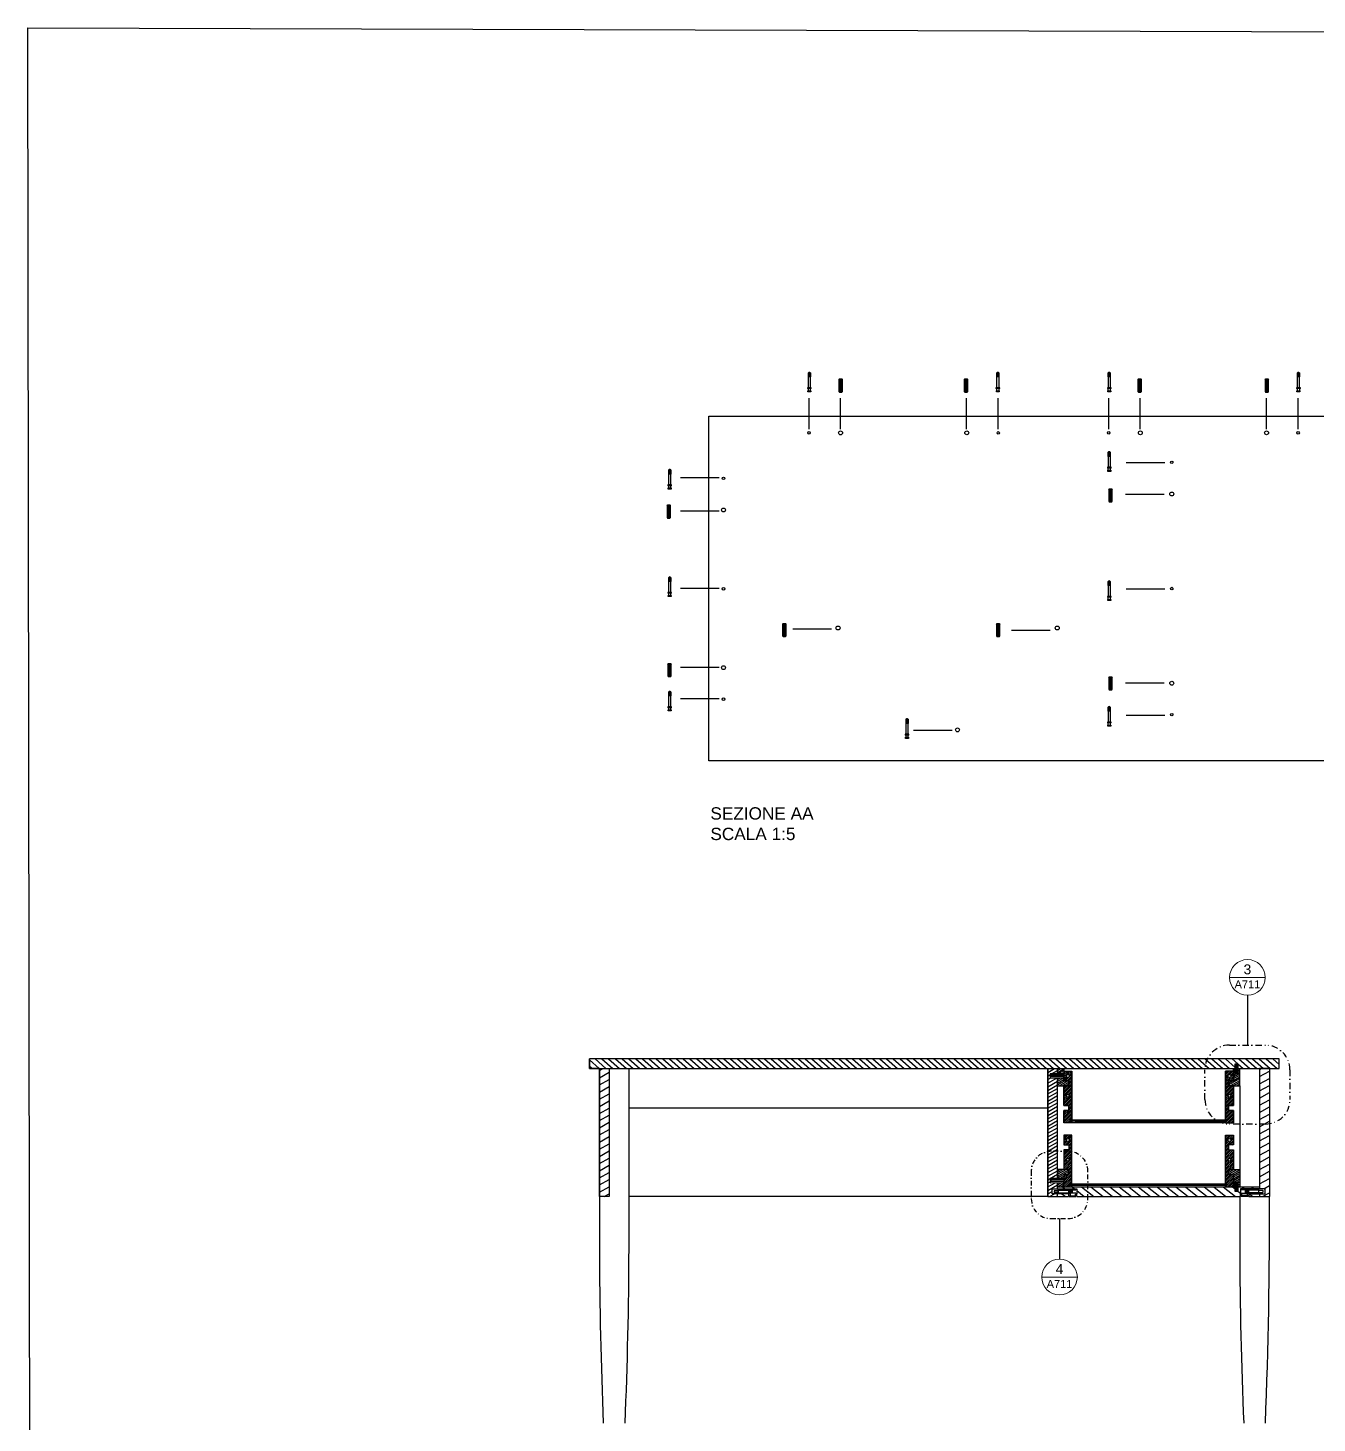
# Model space of a CAD drawing. Header units: millimetres. Extents: x -69 to 1786, y -423 to 412.
# Drawn here: x -68.6 to 193.1, y -213.8 to 69.6 of the extents above; entities that cross this region are included whole.
import ezdxf
from ezdxf.enums import TextEntityAlignment as Align

# ---------------------------------------------------------------- set-up
doc = ezdxf.new("R2010")
doc.units = ezdxf.units.MM
doc.header["$LTSCALE"] = 0.5
doc.linetypes.add('TRATTOPUNTO2', pattern=[12.7, 6.35, -3.175, 0, -3.175])
doc.layers.add('A-ANNO-SYMB', color=202, linetype='Continuous', lineweight=18)
for name, color, linetype in [('ALTRE LINEE', 70, 'Continuous'), ('CONTRONO SEZIONI', 26, 'Continuous'), ('G-ANNO-GEOMETRY', 2, 'Continuous'), ('linee sez dettagli', 2, 'Continuous'), ('linee sezionate', 5, 'Continuous'), ('SIMBOLI', 201, 'Continuous'), ('viti', 240, 'Continuous'), ('viti sottili', 4, 'Continuous')]:
    doc.layers.add(name, color=color, linetype=linetype)
doc.styles.add('ARIAL', font='arial.ttf')
doc.styles.get("Standard").update_dxf_attribs({"font": 'arial.ttf'})

# ---------------------------------------------------------------- blocks, each defined once
blk = doc.blocks.new('DETAGLI')
at = {"layer": 'A-ANNO-SYMB', "linetype": 'Continuous'}
blk.add_line((486.66, 356.17), (504.76, 356.17), dxfattribs=at)
blk.add_circle((495.71, 356.17), 9.05, dxfattribs=at)
for tag, p in [('TAVOLA', (495.71, 362.76)), ('SEZIONE', (495.71, 354.67))]:
    blk.add_attdef(tag, text='', height=5, dxfattribs=at).set_placement(p, align=Align.TOP_CENTER)

msp = doc.modelspace()

# ---------------------------------------------------------------- hatches: boundary and pattern name
at = {"layer": 'ALTRE LINEE', "lineweight": -3}
h = msp.add_hatch(dxfattribs=at)
h.set_pattern_fill('ANSI31', color=256, scale=0.083)
h.paths.add_polyline_path([(143.31, -142.26), (141.7, -142.26), (141.7, -144.26), (142.7, -144.26), (142.7, -145.26), (141.7, -145.26), (141.7, -149.26), (142.7, -149.26), (142.7, -150.26), (141.7, -150.26), (141.7, -152.76), (143.31, -152.76), (143.31, -152.46), (143.01, -152.46), (143.01, -152.22), (143.31, -152.22)])
h.paths.add_polyline_path([(142.22, -147.26, -1), (142.79, -147.26, -1)], flags=16)
h.paths.add_polyline_path([(142.2, -143.26, -1), (142.8, -143.26, -1)], flags=16)
h.paths.add_polyline_path([(176.1, -145.26), (175.1, -145.26), (175.1, -144.26), (176.1, -144.26), (176.1, -142.26), (174.49, -142.26), (174.49, -152.22), (174.73, -152.22), (174.73, -152.46), (174.49, -152.46), (174.49, -152.76), (176.1, -152.76), (176.1, -150.26), (175.1, -150.26), (175.1, -149.26), (176.1, -149.26)])
h.paths.add_polyline_path([(175.01, -147.26, -1), (175.58, -147.26, -1)], flags=16)
h.paths.add_polyline_path([(175, -143.26, -1), (175.6, -143.26, -1)], flags=16)
h.paths.add_polyline_path([(176.1, -158.26), (175.1, -158.26), (175.1, -157.26), (176.1, -157.26), (176.1, -155.26), (174.49, -155.26), (174.49, -165.22), (174.73, -165.22), (174.73, -165.46), (174.49, -165.46), (174.49, -165.76), (176.1, -165.76), (176.1, -163.26), (175.1, -163.26), (175.1, -162.26), (176.1, -162.26)])
h.paths.add_polyline_path([(175.58, -160.26, -1), (175.01, -160.26, -1)], flags=16)
h.paths.add_polyline_path([(175, -156.26, -1), (175.6, -156.26, -1)], flags=16)
h.paths.add_polyline_path([(143.31, -158.64, 0.048303), (142.54, -158.56), (141.7, -158.56), (141.7, -162.26), (142.7, -162.26), (142.7, -163.26), (141.7, -163.26), (141.7, -165.76), (143.31, -165.76), (143.31, -165.46), (143.01, -165.46), (143.01, -165.22), (143.31, -165.22)])
h.paths.add_polyline_path([(142.22, -160.26, -1), (142.79, -160.26, -1)], flags=16)
h.paths.add_polyline_path([(143.31, -155.26), (141.7, -155.26), (141.7, -157.26), (142.7, -157.26), (142.7, -158.26), (141.7, -158.26), (141.7, -158.56), (142.54, -158.56, -0.048303), (143.31, -158.64)])
h.paths.add_polyline_path([(142.2, -156.26, -1), (142.8, -156.26, -1)], flags=16)
at = {"layer": 'linee sez dettagli', "lineweight": -3}
h = msp.add_hatch(dxfattribs=at)
h.set_pattern_fill('ANSI31', color=256, scale=0.29, angle=93)
h.paths.add_polyline_path([(170.83, -139.76), (45.4, -139.76), (45.4, -141.76), (47.4, -141.76), (141.43, -141.76), (141.7, -141.76), (170.31, -141.76, -0.104482)])
h.paths.add_polyline_path([(185.4, -139.76), (170.83, -139.76, 0.104482), (170.31, -141.76), (176.1, -141.76), (176.45, -141.75), (176.45, -140.8), (177.03, -140.8), (177.03, -141.75), (177.4, -141.76), (185.4, -141.76)])
h = msp.add_hatch(dxfattribs=at)
h.set_pattern_fill('ANSI31', color=256, scale=0.4, angle=164)
h.paths.add_polyline_path([(49.4, -141.76), (47.4, -141.76), (47.4, -167.76), (49.4, -167.76)])
h.paths.add_polyline_path([(183.4, -141.76), (181.4, -141.76), (181.4, -153.02), (182.59, -153.02, 0.040478), (183.4, -152.96)])
edge = h.paths.add_edge_path()
edge.add_line((181.4, -166.15), (182.56, -166.15))
edge.add_line((182.56, -166.15), (182.56, -167.17))
edge.add_line((182.56, -167.17), (181.4, -167.17))
edge.add_line((181.4, -167.17), (181.4, -167.76))
edge.add_line((181.4, -167.76), (183.4, -167.76))
edge.add_line((183.4, -167.76), (183.4, -152.96))
edge.add_arc((182.59, -148.02), 5, 270, 279.2719, ccw=False)
edge.add_line((182.59, -153.02), (181.4, -153.02))
edge.add_line((181.4, -153.02), (181.4, -166.15))
h = msp.add_hatch(dxfattribs=at)
h.set_pattern_fill('ANSI31', color=256, scale=0.2, angle=164)
edge = h.paths.add_edge_path()
edge.add_line((140.4, -143.65), (138.93, -143.65))
edge.add_line((138.93, -143.65), (138.93, -142.85))
edge.add_line((138.93, -142.85), (140.4, -142.84))
edge.add_line((140.4, -142.84), (140.4, -141.76))
edge.add_line((140.4, -141.76), (138.4, -141.76))
edge.add_line((138.4, -141.76), (138.4, -158.62))
edge.add_arc((139.07, -162.56), 4, 90, 99.6044, ccw=False)
edge.add_line((139.07, -158.56), (140.4, -158.56))
edge.add_line((140.4, -158.56), (140.4, -143.65))
edge = h.paths.add_edge_path()
edge.add_line((140.4, -158.56), (139.07, -158.56))
edge.add_arc((139.07, -162.56), 4, 90, 99.6044)
edge.add_line((138.4, -158.62), (138.4, -167.76))
edge.add_line((138.4, -167.76), (140.4, -167.76))
edge.add_line((140.4, -167.76), (140.4, -167.17))
edge.add_line((140.4, -167.17), (139.3, -167.17))
edge.add_line((139.3, -167.17), (139.3, -166.15))
edge.add_line((139.3, -166.15), (140.4, -166.15))
edge.add_line((140.4, -166.15), (140.4, -165.76))
edge.add_line((140.4, -165.76), (140.4, -165.76))
edge.add_line((140.4, -165.76), (140.4, -164.93))
edge.add_line((140.4, -164.93), (138.93, -164.93))
edge.add_line((138.93, -164.93), (138.93, -164.09))
edge.add_line((138.93, -164.09), (140.4, -164.08))
edge.add_line((140.4, -164.08), (140.4, -158.56))
h = msp.add_hatch(dxfattribs=at)
h.set_pattern_fill('ANSI31', color=256, scale=0.1, angle=164)
h.paths.add_polyline_path([(140.4, -145.26), (142.4, -145.26), (142.7, -145.26), (142.7, -144.26), (141.7, -144.26), (141.7, -143.65), (140.4, -143.65)])
h.paths.add_polyline_path([(140.4, -141.76), (140.4, -142.84), (141.7, -142.84), (141.7, -141.76), (141.43, -141.76)])
h.paths.add_polyline_path([(140.4, -164.08), (141.7, -164.08), (141.7, -163.26), (142.7, -163.26), (142.7, -162.26), (140.4, -162.26)])
h.paths.add_polyline_path([(140.4, -164.93), (140.4, -165.76), (141.7, -165.76), (141.7, -164.92)])
h.paths.add_polyline_path([(177.4, -162.26), (175.1, -162.26), (175.1, -163.26), (176.1, -163.26), (176.1, -164.8), (177.4, -164.81)])
h.paths.add_polyline_path([(177.4, -141.76), (177.03, -141.75), (177.03, -142.74), (176.45, -142.74), (176.45, -141.75), (176.1, -141.76), (176.1, -144.26), (175.1, -144.26), (175.1, -145.26), (176.1, -145.26), (177.4, -145.26)])
h.paths.add_polyline_path([(177.03, -164.81), (177.03, -165.76), (177.4, -165.76), (177.4, -164.81)])
h.paths.add_polyline_path([(176.45, -164.8), (176.75, -164.8), (176.1, -164.8), (176.1, -165.76), (176.45, -165.76)])
h = msp.add_hatch(dxfattribs=at)
h.set_pattern_fill('ANSI31', color=256, scale=0.38, angle=96)
h.paths.add_polyline_path([(146.54, -165.76), (140.7, -165.76), (140.4, -165.76), (140.4, -166.15), (144.32, -166.15), (144.32, -167.17), (144.32, -167.76), (146.54, -167.76)])
h.paths.add_polyline_path([(142.63, -167.17), (140.4, -167.17), (140.4, -167.76), (142.63, -167.76)])
h.paths.add_polyline_path([(177.54, -167.76), (177.54, -166.15), (181.4, -166.15), (181.4, -165.76), (177.03, -165.76), (177.03, -166.75), (176.45, -166.75), (176.45, -165.76), (146.54, -165.76), (146.54, -167.76), (175.11, -167.76), (175.11, -167.76), (177.54, -167.76)])

# ---------------------------------------------------------------- linework, layer by layer
at = {"layer": 'ALTRE LINEE'}
for p, q in [((69.59, -9.26), (209.59, -9.26)), ((69.59, -79.26), (69.59, -9.26)), ((209.59, -79.26), (69.59, -79.26)), ((45.4, -139.76), (45.4, -141.76)), ((45.4, -139.76), (45.4, -141.76)), ((45.4, -139.76), (45.4, -141.76)), ((47.4, -141.76), (47.4, -178.26)), ((53.4, -141.76), (53.4, -178.26)), ((138.4, -167.76), (138.4, -141.76)), ((177.4, -145.26), (177.4, -151.26)), ((53.4, -149.76), (138.4, -149.76)), ((177.4, -151.26), (177.4, -162.26)), ((138.4, -167.76), (53.4, -167.76)), ((177.4, -167.76), (177.4, -178.26))]:
    msp.add_line(p, q, dxfattribs=at)
at = {"layer": 'ALTRE LINEE', "lineweight": -3}
for p, q in [((49.4, -141.76), (49.4, -167.76)), ((141.7, -142.92), (141.7, -142.96)), ((141.7, -143.54), (141.7, -143.52)), ((141.7, -164.19), (141.7, -164.23)), ((141.7, -164.79), (141.7, -164.81)), ((49.4, -167.76), (47.4, -167.76))]:
    msp.add_line(p, q, dxfattribs=at)
at = {"layer": 'ALTRE LINEE'}
for centre, radius in [((142.5, -143.26), 0.3), ((175.3, -143.26), 0.3), ((142.5, -147.26), 0.289), ((175.3, -147.26), 0.289), ((142.5, -156.26), 0.3), ((175.3, -156.26), 0.3), ((142.5, -160.26), 0.289), ((175.3, -160.26), 0.289)]:
    msp.add_circle(centre, radius, dxfattribs=at)
for centre, radius, start, end in [((-755, -174.45), 938.42, 357.59902, 0.40828), ((942.95, -175.84), 895.56, 180.15499, 182.42692), ((-842.15, -175.84), 895.56, 357.57308, 359.84501), ((1072.95, -175.84), 895.56, 180.15499, 182.42692)]:
    msp.add_arc(centre, radius, start, end, dxfattribs=at)
at = {"layer": 'CONTRONO SEZIONI', "linetype": 'TRATTOPUNTO2', "ltscale": 0.4}
for points in [[(175.31, -137), (182.59, -137)], [(170.31, -148.02), (170.31, -142)], [(187.59, -142), (187.59, -148.02)], [(182.59, -153.02), (175.31, -153.02)]]:
    msp.add_lwpolyline(points, dxfattribs=at)
at = {"layer": 'CONTRONO SEZIONI', "linetype": 'TRATTOPUNTO2', "ltscale": 0.3}
for points in [[(142.54, -158.56), (139.07, -158.56)], [(135.07, -162.56), (135.07, -168.22)], [(146.54, -168.22), (146.54, -162.56)], [(139.07, -172.22), (142.54, -172.22)]]:
    msp.add_lwpolyline(points, dxfattribs=at)
at = {"layer": 'CONTRONO SEZIONI', "linetype": 'TRATTOPUNTO2', "ltscale": 0.4}
for centre, start, end in [((175.31, -142), 90, 180), ((182.59, -142), 0, 90), ((175.31, -148.02), 180, 270), ((182.59, -148.02), 270, 0)]:
    msp.add_arc(centre, 5, start, end, dxfattribs=at)
at = {"layer": 'CONTRONO SEZIONI', "linetype": 'TRATTOPUNTO2', "ltscale": 0.3}
for centre, start, end in [((139.07, -162.56), 88.3001, 180), ((142.54, -162.56), 0, 90), ((139.07, -168.22), 180, 270), ((142.54, -168.22), 270, 0)]:
    msp.add_arc(centre, 4, start, end, dxfattribs=at)
at = {"layer": 'G-ANNO-GEOMETRY'}
msp.add_lwpolyline([(-68.62, 69.61), (473.33, 68), (473.96, -423.05), (-67.99, -421.44)], close=True, dxfattribs=at)
at = {"layer": 'linee sez dettagli', "lineweight": -3}
for p, q in [((179.31, -167.17), (180.02, -167.76)), ((181.26, -167.17), (181.4, -167.28))]:
    msp.add_line(p, q, dxfattribs=at)
at = {"layer": 'linee sezionate'}
for p, q in [((185.4, -139.76), (45.4, -139.76)), ((185.4, -141.76), (185.4, -139.76)), ((45.4, -141.76), (141.43, -141.76)), ((140.4, -141.76), (140.67, -141.76)), ((140.4, -142.84), (140.4, -141.76)), ((140.4, -142.84), (140.4, -141.76)), ((140.4, -145.26), (140.4, -143.65)), ((140.4, -164.08), (140.4, -143.65)), ((141.43, -141.76), (141.7, -141.76)), ((141.43, -141.76), (176.1, -141.76)), ((141.7, -141.76), (141.7, -142.92)), ((141.7, -142.26), (143.31, -142.26)), ((141.7, -144.26), (141.7, -143.54)), ((141.7, -143.54), (141.7, -144.26)), ((141.7, -144.26), (142.7, -144.26)), ((142.7, -144.26), (141.7, -144.26)), ((142.09, -144.26), (142.7, -144.26)), ((142.7, -144.26), (142.7, -145.26)), ((142.7, -145.26), (142.7, -144.26)), ((143.31, -152.22), (143.31, -142.26)), ((143.31, -142.26), (143.31, -152.22)), ((174.49, -152.22), (174.49, -142.26)), ((176.1, -144.26), (175.1, -144.26)), ((175.1, -144.26), (175.1, -145.26)), ((176.1, -144.26), (176.1, -141.76)), ((176.1, -141.76), (176.1, -144.26)), ((177.4, -145.26), (177.4, -141.76)), ((177.4, -141.76), (185.4, -141.76)), ((183.4, -141.76), (183.4, -167.76)), ((140.4, -145.26), (142.4, -145.26)), ((142.7, -145.26), (141.7, -145.26)), ((141.7, -145.26), (141.7, -149.26)), ((141.7, -149.26), (141.7, -145.26)), ((141.7, -145.26), (142.7, -145.26)), ((175.1, -145.26), (177.4, -145.26)), ((176.1, -145.26), (176.1, -149.26)), ((142.7, -149.26), (141.7, -149.26)), ((142.7, -150.26), (142.7, -149.26)), ((141.7, -152.76), (141.7, -150.26)), ((141.7, -150.26), (142.7, -150.26)), ((174.49, -152.76), (141.7, -152.76)), ((143.31, -152.76), (141.7, -152.76)), ((174.49, -152.22), (143.01, -152.22)), ((143.31, -152.22), (143.01, -152.22)), ((143.01, -152.22), (143.01, -152.46)), ((144.01, -152.46), (143.01, -152.46)), ((143.01, -152.46), (143.31, -152.46)), ((143.31, -152.46), (143.31, -152.76)), ((144.01, -152.46), (174.49, -152.46)), ((174.49, -152.22), (174.73, -152.22)), ((174.49, -152.76), (174.49, -152.46)), ((174.73, -152.46), (174.49, -152.46)), ((174.49, -152.76), (176.1, -152.76)), ((174.73, -152.22), (174.73, -152.46)), ((143.31, -165.22), (143.31, -155.26)), ((174.49, -165.22), (174.49, -155.26)), ((140.4, -162.26), (140.4, -164.08)), ((142.7, -162.26), (140.4, -162.26)), ((141.7, -163.26), (141.7, -164.19)), ((141.7, -163.26), (142.7, -163.26)), ((142.7, -163.26), (142.7, -162.26)), ((175.1, -163.26), (175.1, -162.26)), ((175.1, -162.26), (177.4, -162.26)), ((176.1, -163.26), (175.1, -163.26)), ((176.1, -164.05), (176.1, -163.26)), ((177.4, -162.26), (177.4, -164.06)), ((140.4, -164.93), (140.4, -165.76)), ((140.4, -166.15), (140.4, -164.93)), ((140.4, -165.76), (141.7, -165.76)), ((140.4, -167.76), (140.4, -167.17)), ((140.7, -165.76), (176.45, -165.76)), ((141.7, -165.76), (141.7, -164.81)), ((174.73, -165.22), (143.01, -165.22)), ((143.01, -165.22), (143.01, -165.46)), ((143.01, -165.46), (172.49, -165.46)), ((143.31, -165.46), (143.31, -165.76)), ((144.01, -165.46), (174.49, -165.46)), ((174.49, -165.22), (174.73, -165.22)), ((174.49, -165.76), (174.49, -165.46)), ((174.73, -165.46), (174.49, -165.46)), ((174.73, -165.22), (174.73, -165.46)), ((176.1, -165.76), (176.1, -164.94)), ((176.45, -165.76), (176.1, -165.76)), ((177.4, -165.76), (177.03, -165.76)), ((177.03, -165.76), (177.4, -165.76)), ((177.4, -164.94), (177.4, -165.76)), ((138.4, -167.76), (142.63, -167.76))]:
    msp.add_line(p, q, dxfattribs=at)
at = {"layer": 'linee sezionate', "lineweight": -3}
for p, q in [((45.4, -141.76), (45.4, -139.76)), ((47.4, -141.76), (45.4, -141.76)), ((47.4, -167.76), (47.4, -141.76)), ((49.4, -141.76), (49.4, -167.76)), ((138.4, -141.76), (138.4, -167.76)), ((176.1, -141.76), (176.45, -141.75)), ((177.03, -141.75), (177.4, -141.76)), ((183.4, -141.76), (181.4, -141.76)), ((181.4, -141.76), (181.4, -166.15)), ((176.1, -164.05), (176.1, -164.94)), ((177.4, -164.06), (177.4, -164.94)), ((177.4, -165.76), (181.4, -165.76)), ((181.4, -167.17), (181.4, -167.76)), ((49.4, -167.76), (47.4, -167.76)), ((138.4, -167.76), (142.63, -167.76)), ((144.32, -167.76), (177.54, -167.76)), ((179.22, -167.76), (183.4, -167.76))]:
    msp.add_line(p, q, dxfattribs=at)
for points in [[(176.45, -140.8), (177.03, -140.8), (177.03, -142.74), (176.45, -142.74)], [(176.45, -164.8), (177.03, -164.8), (177.03, -166.75), (176.45, -166.75)]]:
    msp.add_lwpolyline(points, close=True, dxfattribs=at)
for points in [[(141.7, -142.84), (138.93, -142.85), (138.93, -143.65), (141.7, -143.65)], [(141.7, -164.08), (138.93, -164.09), (138.93, -164.93), (141.7, -164.92)], [(142.63, -167.17), (139.3, -167.17), (139.3, -166.15), (144.32, -166.15), (144.32, -167.17)], [(142.63, -167.17), (142.63, -167.76)], [(144.32, -167.76), (144.32, -167.17)], [(179.22, -167.17), (182.56, -167.17), (182.56, -166.15), (177.54, -166.15), (177.54, -167.17)], [(177.54, -167.76), (177.54, -167.17)], [(179.22, -167.17), (179.22, -167.76)]]:
    msp.add_lwpolyline(points, dxfattribs=at)
at = {"layer": 'linee sezionate'}
for points in [[(174.49, -152.46), (174.49, -152.76), (176.1, -152.76), (176.1, -150.26), (175.1, -150.26), (175.1, -149.26), (176.1, -149.26), (176.1, -145.26), (175.1, -145.26), (175.1, -144.26), (176.1, -144.26), (176.1, -142.26), (174.49, -142.26), (174.49, -152.22), (174.73, -152.22), (174.73, -152.46), (174.49, -152.46)], [(141.7, -149.26), (142.7, -149.26), (142.7, -150.26), (141.7, -150.26), (141.7, -152.76)], [(176.1, -149.26), (175.1, -149.26), (175.1, -150.26), (176.1, -150.26), (176.1, -152.76)], [(143.31, -155.26), (141.7, -155.26), (141.7, -157.26), (142.7, -157.26), (142.7, -158.26), (141.7, -158.26), (141.7, -162.26)], [(174.49, -155.26), (176.1, -155.26), (176.1, -157.26), (175.1, -157.26), (175.1, -158.26), (176.1, -158.26), (176.1, -162.26)]]:
    msp.add_lwpolyline(points, dxfattribs=at)
at = {"layer": 'SIMBOLI'}
for p, q in [((89.95, -11.91), (89.95, -5.61)), ((96.36, -11.91), (96.36, -5.61)), ((121.95, -11.91), (121.95, -5.61)), ((128.35, -11.91), (128.35, -5.61)), ((150.82, -11.91), (150.82, -5.61)), ((157.2, -11.91), (157.2, -5.61)), ((182.84, -11.91), (182.84, -5.61)), ((189.24, -11.91), (189.24, -5.61)), ((162.16, -18.7), (154.33, -18.7)), ((71.72, -21.77), (63.88, -21.77)), ((162.03, -25.14), (154.2, -25.14)), ((71.72, -28.52), (63.88, -28.52)), ((71.72, -44.26), (63.88, -44.26)), ((162.16, -44.41), (154.33, -44.41)), ((94.52, -52.54), (86.68, -52.54)), ((138.87, -52.75), (131.04, -52.75)), ((71.72, -60.29), (63.88, -60.29)), ((162.03, -63.47), (154.2, -63.47)), ((71.72, -66.69), (63.88, -66.69)), ((162.16, -70.02), (154.33, -70.02)), ((118.98, -73.07), (111.14, -73.07))]:
    msp.add_line(p, q, dxfattribs=at)
at = {"layer": 'SIMBOLI', "lineweight": -3}
for p, q in [((178.95, -126.86), (178.95, -137)), ((140.8, -172.22), (140.8, -180.48))]:
    msp.add_line(p, q, dxfattribs=at)
at = {"layer": 'viti'}
for centre, radius in [((89.95, -12.63), 0.25), ((96.35, -12.64), 0.401), ((121.98, -12.63), 0.4), ((128.38, -12.64), 0.251), ((150.8, -12.63), 0.25), ((157.21, -12.63), 0.4), ((182.83, -12.63), 0.4), ((189.24, -12.63), 0.25), ((163.59, -18.64), 0.251), ((72.59, -21.89), 0.25), ((163.59, -25.05), 0.401), ((72.59, -28.3), 0.401), ((72.59, -44.31), 0.25), ((163.59, -44.26), 0.251), ((95.84, -52.27), 0.4), ((140.34, -52.27), 0.4), ((72.59, -60.33), 0.401), ((163.59, -63.48), 0.4), ((72.59, -66.73), 0.251), ((163.59, -69.89), 0.251), ((120.09, -72.96), 0.4)]:
    msp.add_circle(centre, radius, dxfattribs=at)
at = {"layer": 'viti sottili'}
for p, q in [((90.31, -1.28), (89.72, -1.28)), ((89.78, -1.28), (89.78, -3.49)), ((89.81, -1.28), (89.81, -0.44)), ((90.22, -0.44), (90.22, -1.28)), ((90.27, -3.49), (90.27, -1.28)), ((96.03, -1.81), (96.14, -1.68)), ((96.74, -1.81), (96.03, -1.81)), ((96.03, -1.81), (96.03, -4.21)), ((96.14, -1.68), (96.64, -1.68)), ((96.39, -1.68), (96.61, -1.68)), ((96.64, -1.68), (96.74, -1.81)), ((96.74, -4.21), (96.74, -1.81)), ((121.46, -1.81), (121.56, -1.68)), ((122.16, -1.81), (121.46, -1.81)), ((121.46, -1.81), (121.46, -4.21)), ((121.56, -1.68), (122.06, -1.68)), ((121.81, -1.68), (122.03, -1.68)), ((122.06, -1.68), (122.16, -1.81)), ((122.16, -4.21), (122.16, -1.81)), ((128.57, -1.28), (127.98, -1.28)), ((128.04, -1.28), (128.04, -3.49)), ((128.07, -1.28), (128.07, -0.44)), ((128.48, -0.44), (128.48, -1.28)), ((128.52, -3.49), (128.52, -1.28)), ((151.18, -1.28), (150.59, -1.28)), ((150.65, -1.28), (150.65, -3.49)), ((150.68, -1.28), (150.68, -0.44)), ((151.09, -0.44), (151.09, -1.28)), ((151.14, -3.49), (151.14, -1.28)), ((156.71, -1.81), (156.82, -1.68)), ((157.42, -1.81), (156.71, -1.81)), ((156.71, -1.81), (156.71, -4.21)), ((156.82, -1.68), (157.31, -1.68)), ((157.07, -1.68), (157.29, -1.68)), ((157.31, -1.68), (157.42, -1.81)), ((157.42, -4.21), (157.42, -1.81)), ((182.55, -1.81), (182.65, -1.68)), ((183.25, -1.81), (182.55, -1.81)), ((182.55, -1.81), (182.55, -4.21)), ((182.65, -1.68), (183.15, -1.68)), ((182.9, -1.68), (183.12, -1.68)), ((183.15, -1.68), (183.25, -1.81)), ((183.25, -4.21), (183.25, -1.81)), ((189.59, -1.28), (189.01, -1.28)), ((189.07, -1.28), (189.07, -3.49)), ((189.09, -1.28), (189.09, -0.44)), ((189.51, -0.44), (189.51, -1.28)), ((189.55, -3.49), (189.55, -1.28)), ((90.32, -3.49), (89.64, -3.49)), ((89.64, -3.49), (89.64, -3.66)), ((90.32, -3.66), (89.64, -3.66)), ((90.41, -3.49), (90.32, -3.49)), ((90.41, -3.66), (90.32, -3.66)), ((90.41, -3.66), (90.41, -3.49)), ((96.03, -4.21), (96.14, -4.35)), ((96.74, -4.21), (96.03, -4.21)), ((96.14, -4.35), (96.64, -4.35)), ((96.64, -4.35), (96.74, -4.21)), ((121.46, -4.21), (121.56, -4.35)), ((122.16, -4.21), (121.46, -4.21)), ((121.56, -4.35), (122.06, -4.35)), ((122.06, -4.35), (122.16, -4.21)), ((128.58, -3.49), (127.9, -3.49)), ((127.9, -3.49), (127.9, -3.66)), ((128.58, -3.66), (127.9, -3.66)), ((128.67, -3.49), (128.58, -3.49)), ((128.67, -3.66), (128.58, -3.66)), ((128.67, -3.66), (128.67, -3.49)), ((151.19, -3.49), (150.51, -3.49)), ((150.51, -3.49), (150.51, -3.66)), ((151.19, -3.66), (150.51, -3.66)), ((151.28, -3.49), (151.19, -3.49)), ((151.28, -3.66), (151.19, -3.66)), ((151.28, -3.66), (151.28, -3.49)), ((156.71, -4.21), (156.82, -4.35)), ((157.42, -4.21), (156.71, -4.21)), ((156.82, -4.35), (157.31, -4.35)), ((157.31, -4.35), (157.42, -4.21)), ((182.55, -4.21), (182.65, -4.35)), ((183.25, -4.21), (182.55, -4.21)), ((182.65, -4.35), (183.15, -4.35)), ((183.15, -4.35), (183.25, -4.21)), ((189.61, -3.49), (188.92, -3.49)), ((188.92, -3.49), (188.92, -3.66)), ((189.61, -3.66), (188.92, -3.66)), ((189.69, -3.49), (189.61, -3.49)), ((189.69, -3.66), (189.61, -3.66)), ((189.69, -3.66), (189.69, -3.49)), ((150.68, -17.43), (150.68, -16.58)), ((151.09, -16.58), (151.09, -17.43)), ((151.19, -19.63), (150.51, -19.63)), ((150.51, -19.63), (150.51, -19.8)), ((151.19, -19.8), (150.51, -19.8)), ((151.18, -17.43), (150.59, -17.43)), ((150.65, -17.43), (150.65, -19.63)), ((151.14, -19.63), (151.14, -17.43)), ((151.28, -19.63), (151.19, -19.63)), ((151.28, -19.8), (151.19, -19.8)), ((151.28, -19.8), (151.28, -19.63)), ((61.96, -21.01), (61.37, -21.01)), ((61.43, -21.01), (61.43, -23.21)), ((61.46, -21.01), (61.46, -20.16)), ((61.87, -20.16), (61.87, -21.01)), ((61.92, -23.21), (61.92, -21.01)), ((61.97, -23.21), (61.29, -23.21)), ((61.29, -23.21), (61.29, -23.38)), ((61.97, -23.38), (61.29, -23.38)), ((62.06, -23.21), (61.97, -23.21)), ((62.06, -23.38), (61.97, -23.38)), ((62.06, -23.38), (62.06, -23.21)), ((150.79, -24.13), (150.9, -24)), ((151.5, -24.13), (150.79, -24.13)), ((150.79, -24.13), (150.79, -26.54)), ((150.9, -24), (151.39, -24)), ((151.14, -24), (151.37, -24)), ((151.39, -24), (151.5, -24.13)), ((151.5, -26.54), (151.5, -24.13)), ((61.12, -27.41), (61.22, -27.28)), ((61.82, -27.41), (61.12, -27.41)), ((61.12, -27.41), (61.12, -29.81)), ((61.22, -27.28), (61.72, -27.28)), ((61.47, -27.28), (61.69, -27.28)), ((61.72, -27.28), (61.82, -27.41)), ((61.82, -29.81), (61.82, -27.41)), ((150.79, -26.54), (150.9, -26.67)), ((151.5, -26.54), (150.79, -26.54)), ((150.9, -26.67), (151.39, -26.67)), ((151.39, -26.67), (151.5, -26.54)), ((61.12, -29.81), (61.22, -29.95)), ((61.82, -29.81), (61.12, -29.81)), ((61.22, -29.95), (61.72, -29.95)), ((61.72, -29.95), (61.82, -29.81)), ((61.46, -42.84), (61.46, -41.99)), ((61.87, -41.99), (61.87, -42.84)), ((61.97, -45.04), (61.29, -45.04)), ((61.29, -45.04), (61.29, -45.21)), ((61.97, -45.21), (61.29, -45.21)), ((61.96, -42.84), (61.37, -42.84)), ((61.43, -42.84), (61.43, -45.04)), ((61.92, -45.04), (61.92, -42.84)), ((62.06, -45.04), (61.97, -45.04)), ((62.06, -45.21), (61.97, -45.21)), ((62.06, -45.21), (62.06, -45.04)), ((151.18, -43.65), (150.59, -43.65)), ((150.65, -43.65), (150.65, -45.86)), ((150.68, -43.65), (150.68, -42.81)), ((151.09, -42.81), (151.09, -43.65)), ((151.14, -45.86), (151.14, -43.65)), ((151.19, -45.86), (150.51, -45.86)), ((150.51, -45.86), (150.51, -46.03)), ((151.19, -46.03), (150.51, -46.03)), ((151.28, -45.86), (151.19, -45.86)), ((151.28, -46.03), (151.19, -46.03)), ((151.28, -46.03), (151.28, -45.86)), ((84.57, -51.46), (84.68, -51.33)), ((85.28, -51.46), (84.57, -51.46)), ((84.57, -51.46), (84.57, -53.87)), ((84.68, -51.33), (85.18, -51.33)), ((84.93, -51.33), (85.15, -51.33)), ((85.18, -51.33), (85.28, -51.46)), ((85.28, -53.87), (85.28, -51.46)), ((127.99, -51.46), (128.09, -51.33)), ((128.69, -51.46), (127.99, -51.46)), ((127.99, -51.46), (127.99, -53.87)), ((128.09, -51.33), (128.59, -51.33)), ((128.34, -51.33), (128.56, -51.33)), ((128.59, -51.33), (128.69, -51.46)), ((128.69, -53.87), (128.69, -51.46)), ((84.57, -53.87), (84.68, -54)), ((85.28, -53.87), (84.57, -53.87)), ((84.68, -54), (85.18, -54)), ((85.18, -54), (85.28, -53.87)), ((127.99, -53.87), (128.09, -54)), ((128.69, -53.87), (127.99, -53.87)), ((128.09, -54), (128.59, -54)), ((128.59, -54), (128.69, -53.87)), ((61.27, -59.61), (61.38, -59.47)), ((61.38, -59.47), (61.87, -59.47)), ((61.63, -59.47), (61.85, -59.47)), ((61.87, -59.47), (61.98, -59.61)), ((61.98, -59.61), (61.27, -59.61)), ((61.27, -59.61), (61.27, -62.01)), ((61.27, -62.01), (61.38, -62.14)), ((61.98, -62.01), (61.27, -62.01)), ((61.38, -62.14), (61.87, -62.14)), ((61.87, -62.14), (61.98, -62.01)), ((61.98, -62.01), (61.98, -59.61)), ((150.79, -62.3), (150.9, -62.17)), ((151.5, -62.3), (150.79, -62.3)), ((150.79, -62.3), (150.79, -64.7)), ((150.9, -62.17), (151.39, -62.17)), ((151.14, -62.17), (151.37, -62.17)), ((151.39, -62.17), (151.5, -62.3)), ((151.5, -64.7), (151.5, -62.3)), ((150.79, -64.7), (150.9, -64.84)), ((151.5, -64.7), (150.79, -64.7)), ((150.9, -64.84), (151.39, -64.84)), ((151.39, -64.84), (151.5, -64.7)), ((61.96, -66.08), (61.37, -66.08)), ((61.43, -66.08), (61.43, -68.29)), ((61.46, -66.08), (61.46, -65.24)), ((61.87, -65.24), (61.87, -66.08)), ((61.92, -68.29), (61.92, -66.08)), ((61.97, -68.29), (61.29, -68.29)), ((61.29, -68.29), (61.29, -68.46)), ((61.97, -68.46), (61.29, -68.46)), ((62.06, -68.29), (61.97, -68.29)), ((62.06, -68.46), (61.97, -68.46)), ((62.06, -68.46), (62.06, -68.29)), ((109.64, -71.65), (109.64, -70.81)), ((110.05, -70.81), (110.05, -71.65)), ((151.18, -69.18), (150.59, -69.18)), ((150.65, -69.18), (150.65, -71.38)), ((150.68, -69.18), (150.68, -68.33)), ((151.09, -68.33), (151.09, -69.18)), ((151.14, -71.38), (151.14, -69.18)), ((110.14, -71.65), (109.55, -71.65)), ((109.61, -71.65), (109.61, -73.86)), ((110.09, -73.86), (110.09, -71.65)), ((151.19, -71.38), (150.51, -71.38)), ((150.51, -71.38), (150.51, -71.55)), ((151.19, -71.55), (150.51, -71.55)), ((151.28, -71.38), (151.19, -71.38)), ((151.28, -71.55), (151.19, -71.55)), ((151.28, -71.55), (151.28, -71.38)), ((110.15, -73.86), (109.46, -73.86)), ((109.46, -73.86), (109.46, -74.03)), ((110.15, -74.03), (109.46, -74.03)), ((110.24, -73.86), (110.15, -73.86)), ((110.24, -74.03), (110.15, -74.03)), ((110.24, -74.03), (110.24, -73.86)), ((176.64, -140.93), (176.69, -140.86)), ((176.64, -142.58), (176.64, -140.93)), ((176.69, -140.86), (176.79, -140.86)), ((176.79, -140.86), (176.85, -140.93)), ((176.85, -140.93), (176.85, -142.58)), ((139.08, -143.31), (139.08, -143.13)), ((141.41, -143.07), (139.13, -143.07)), ((141.49, -143.37), (139.13, -143.37)), ((141.32, -143.07), (141.19, -143.07)), ((141.59, -143.07), (141.41, -143.07)), ((141.59, -143.37), (141.49, -143.37)), ((176.64, -142.58), (176.69, -142.65)), ((176.69, -142.65), (176.79, -142.65)), ((176.69, -142.65), (176.78, -142.65)), ((176.79, -142.65), (176.85, -142.58)), ((139.08, -164.6), (139.08, -164.42)), ((141.41, -164.36), (139.13, -164.36)), ((141.49, -164.66), (139.13, -164.66)), ((139.77, -166.55), (140.56, -166.55)), ((140.56, -166.93), (139.77, -166.93)), ((141.32, -164.36), (141.19, -164.36)), ((141.59, -164.36), (141.41, -164.36)), ((141.59, -164.66), (141.49, -164.66)), ((142.73, -166.37), (142.65, -166.37)), ((142.65, -166.37), (142.65, -167.09)), ((142.65, -167.09), (142.73, -167.09)), ((144.14, -166.28), (142.73, -166.28)), ((142.73, -166.28), (142.73, -166.6)), ((142.73, -167.09), (142.73, -166.37)), ((142.73, -166.6), (142.73, -167.15)), ((142.73, -167.15), (142.96, -167.15)), ((142.92, -166.8), (142.92, -166.39)), ((142.92, -166.39), (144.14, -166.39)), ((142.92, -167.09), (142.92, -166.8)), ((144.14, -167.09), (142.92, -167.09)), ((142.96, -167.15), (142.96, -167.59)), ((176.64, -164.94), (176.69, -164.87)), ((176.64, -166.59), (176.64, -164.94)), ((176.64, -166.59), (176.69, -166.66)), ((176.69, -164.87), (176.79, -164.87)), ((176.69, -166.66), (176.79, -166.66)), ((176.69, -166.66), (176.78, -166.66)), ((176.79, -164.87), (176.85, -164.94)), ((176.79, -166.66), (176.85, -166.59)), ((176.85, -164.94), (176.85, -166.59)), ((177.71, -166.25), (179.12, -166.25)), ((178.93, -166.36), (177.71, -166.36)), ((177.71, -167.06), (178.93, -167.06)), ((179.12, -167.12), (178.89, -167.12)), ((178.89, -167.12), (178.89, -167.56)), ((178.93, -166.77), (178.93, -166.36)), ((178.93, -167.06), (178.93, -166.77)), ((179.12, -166.25), (179.12, -166.57)), ((179.12, -167.06), (179.12, -166.34)), ((179.12, -166.34), (179.2, -166.34)), ((179.12, -166.57), (179.12, -167.12)), ((179.12, -167.06), (179.2, -167.06)), ((179.2, -166.34), (179.2, -167.06)), ((182.08, -166.52), (181.24, -166.52)), ((181.24, -166.9), (182.08, -166.9)), ((142.73, -167.76), (142.73, -167.59)), ((142.73, -167.59), (144.14, -167.59)), ((144.02, -167.59), (144.02, -167.23)), ((144.02, -167.23), (144.14, -167.23)), ((177.83, -167.21), (177.71, -167.21)), ((179.12, -167.56), (177.71, -167.56)), ((177.83, -167.56), (177.83, -167.21))]:
    msp.add_line(p, q, dxfattribs=at)
at = {"layer": 'viti sottili', "lineweight": -3}
for p, q in [((90.22, -0.66), (89.81, -0.48)), ((90.22, -0.86), (89.81, -0.68)), ((90.22, -1.08), (89.81, -0.91)), ((90.22, -1.28), (89.81, -1.1)), ((96.19, -1.81), (96.19, -4.21)), ((96.39, -1.81), (96.39, -4.21)), ((96.58, -1.81), (96.58, -4.21)), ((121.61, -1.81), (121.61, -4.21)), ((121.81, -1.81), (121.81, -4.21)), ((122.01, -1.81), (122.01, -4.21)), ((128.48, -0.66), (128.06, -0.48)), ((128.48, -0.86), (128.06, -0.68)), ((128.48, -1.08), (128.06, -0.91)), ((128.48, -1.28), (128.06, -1.1)), ((151.09, -0.66), (150.68, -0.48)), ((151.09, -0.86), (150.68, -0.68)), ((151.09, -1.08), (150.68, -0.91)), ((151.09, -1.28), (150.68, -1.1)), ((156.87, -1.81), (156.87, -4.21)), ((157.07, -1.81), (157.07, -4.21)), ((157.26, -1.81), (157.26, -4.21)), ((182.7, -1.81), (182.7, -4.21)), ((182.9, -1.81), (182.9, -4.21)), ((183.09, -1.81), (183.09, -4.21)), ((189.51, -0.66), (189.09, -0.48)), ((189.51, -0.86), (189.09, -0.68)), ((189.51, -1.08), (189.09, -0.91)), ((189.51, -1.28), (189.09, -1.1)), ((151.09, -16.81), (150.68, -16.63)), ((151.09, -17), (150.68, -16.82)), ((151.09, -17.23), (150.68, -17.05)), ((151.09, -17.43), (150.68, -17.25)), ((61.87, -20.39), (61.46, -20.21)), ((61.87, -20.58), (61.46, -20.4)), ((61.87, -20.81), (61.46, -20.63)), ((61.87, -21.01), (61.46, -20.83)), ((150.95, -24.13), (150.95, -26.54)), ((151.14, -24.13), (151.14, -26.54)), ((151.34, -24.13), (151.34, -26.54)), ((61.27, -27.41), (61.27, -29.81)), ((61.47, -27.41), (61.47, -29.81)), ((61.66, -27.41), (61.66, -29.81)), ((61.87, -42.22), (61.46, -42.04)), ((61.87, -42.41), (61.46, -42.23)), ((61.87, -42.64), (61.46, -42.46)), ((61.87, -42.84), (61.46, -42.66)), ((151.09, -43.03), (150.68, -42.86)), ((151.09, -43.23), (150.68, -43.05)), ((151.09, -43.46), (150.68, -43.28)), ((151.09, -43.65), (150.68, -43.48)), ((84.73, -51.46), (84.73, -53.87)), ((84.93, -51.46), (84.93, -53.87)), ((85.12, -51.46), (85.12, -53.87)), ((128.14, -51.46), (128.14, -53.87)), ((128.34, -51.46), (128.34, -53.87)), ((128.53, -51.46), (128.53, -53.87)), ((61.43, -59.61), (61.43, -62.01)), ((61.63, -59.61), (61.63, -62.01)), ((61.82, -59.61), (61.82, -62.01)), ((150.95, -62.3), (150.95, -64.7)), ((151.14, -62.3), (151.14, -64.7)), ((151.34, -62.3), (151.34, -64.7)), ((61.87, -65.46), (61.46, -65.29)), ((61.87, -65.66), (61.46, -65.48)), ((61.87, -65.89), (61.46, -65.71)), ((61.87, -66.08), (61.46, -65.9)), ((151.09, -68.56), (150.68, -68.38)), ((151.09, -68.75), (150.68, -68.57)), ((151.09, -68.98), (150.68, -68.8)), ((151.09, -69.18), (150.68, -69)), ((110.05, -71.03), (109.63, -70.85)), ((110.05, -71.23), (109.63, -71.05)), ((110.05, -71.46), (109.63, -71.28)), ((110.05, -71.65), (109.63, -71.47)), ((141.7, -142.94), (141.7, -143.51)), ((141.7, -164.23), (141.7, -164.79)), ((140.56, -166.47), (142.65, -166.47)), ((140.56, -166.98), (142.65, -166.98)), ((144.14, -166.39), (144.14, -166.28)), ((144.14, -167.09), (144.14, -167.23)), ((177.71, -166.36), (177.71, -166.25)), ((177.71, -167.06), (177.71, -167.21)), ((181.24, -166.44), (179.2, -166.44)), ((181.24, -166.96), (179.2, -166.96)), ((181.24, -167.05), (181.24, -166.3)), ((142.73, -167.76), (144.14, -167.76)), ((144.14, -167.59), (144.14, -167.76)), ((177.71, -167.56), (177.71, -167.73)), ((179.12, -167.73), (177.71, -167.73)), ((179.12, -167.56), (179.12, -167.73))]:
    msp.add_line(p, q, dxfattribs=at)
at = {"layer": 'viti sottili'}
for points in [[(89.73, -4.32), (89.73, -4.09), (90.32, -4.09), (90.32, -4.32), (89.73, -4.32)], [(89.84, -4.09), (89.84, -3.66)], [(90.21, -3.66), (90.21, -4.09)], [(127.99, -4.32), (127.99, -4.09), (128.58, -4.09), (128.58, -4.32), (127.99, -4.32)], [(128.1, -4.09), (128.1, -3.66)], [(128.46, -3.66), (128.46, -4.09)], [(150.6, -4.32), (150.6, -4.09), (151.19, -4.09), (151.19, -4.32), (150.6, -4.32)], [(150.71, -4.09), (150.71, -3.66)], [(151.07, -3.66), (151.07, -4.09)], [(189.01, -4.32), (189.01, -4.09), (189.6, -4.09), (189.6, -4.32), (189.01, -4.32)], [(189.13, -4.09), (189.13, -3.66)], [(189.49, -3.66), (189.49, -4.09)], [(150.71, -20.23), (150.71, -19.81)], [(151.07, -19.8), (151.07, -20.23)], [(150.6, -20.46), (150.6, -20.23), (151.19, -20.23), (151.19, -20.46), (150.6, -20.46)], [(61.38, -24.04), (61.38, -23.81), (61.97, -23.81), (61.97, -24.04), (61.38, -24.04)], [(61.49, -23.81), (61.49, -23.39)], [(61.85, -23.38), (61.85, -23.81)], [(61.49, -45.65), (61.49, -45.22)], [(61.85, -45.21), (61.85, -45.65)], [(61.38, -45.87), (61.38, -45.65), (61.97, -45.65), (61.97, -45.87), (61.38, -45.87)], [(150.6, -46.69), (150.6, -46.46), (151.19, -46.46), (151.19, -46.69), (150.6, -46.69)], [(150.71, -46.46), (150.71, -46.03)], [(151.07, -46.03), (151.07, -46.46)], [(61.38, -69.12), (61.38, -68.89), (61.97, -68.89), (61.97, -69.12), (61.38, -69.12)], [(61.49, -68.89), (61.49, -68.46)], [(61.85, -68.46), (61.85, -68.89)], [(150.6, -72.22), (150.6, -71.99), (151.19, -71.99), (151.19, -72.22), (150.6, -72.22)], [(150.71, -71.99), (150.71, -71.56)], [(151.07, -71.55), (151.07, -71.99)], [(109.56, -74.69), (109.55, -74.46), (110.15, -74.46), (110.15, -74.69), (109.56, -74.69)], [(109.67, -74.46), (109.67, -74.03)], [(110.03, -74.03), (110.03, -74.46)], [(141.66, -145.06), (141.7, -145.06)], [(140.56, -167.09), (140.56, -166.37), (140.56, -166.37), (140.56, -167.09), (140.56, -167.09)], [(141.66, -164.79), (141.7, -164.79)], [(142.92, -166.56), (143.18, -166.56)], [(143.18, -166.9), (142.92, -166.9)], [(143.18, -166.73), (143.18, -166.45), (143.39, -166.45), (143.39, -166.73)], [(143.39, -167), (143.18, -167), (143.18, -166.73)], [(143.39, -166.73), (143.39, -167)], [(178.67, -166.7), (178.67, -166.42), (178.46, -166.42), (178.46, -166.7)], [(178.46, -166.97), (178.67, -166.97), (178.67, -166.7)], [(178.46, -166.7), (178.46, -166.97)], [(178.93, -166.53), (178.67, -166.53)], [(178.67, -166.87), (178.93, -166.87)]]:
    msp.add_lwpolyline(points, dxfattribs=at)
for points in [[(141.7, -142.94), (141.66, -142.94, 0.366728), (141.66, -143.51)], [(141.7, -164.23), (141.66, -164.23, 0.366728), (141.66, -164.79)]]:
    msp.add_lwpolyline(points, format="xyb", dxfattribs=at)
for centre, radius, start, end in [((90.02, -0.63), 0.285, 43.7004, 136.2996), ((128.27, -0.63), 0.285, 43.7004, 136.2996), ((150.89, -0.63), 0.285, 43.7004, 136.2996), ((189.3, -0.63), 0.285, 43.7004, 136.2996), ((150.89, -16.78), 0.285, 43.7004, 136.2996), ((61.67, -20.36), 0.285, 43.7004, 136.2996), ((61.67, -42.19), 0.285, 43.7004, 136.2996), ((150.89, -43), 0.285, 43.7004, 136.2996), ((61.67, -65.43), 0.285, 43.7004, 136.2996), ((109.84, -71), 0.285, 43.7004, 136.2996), ((150.89, -68.53), 0.285, 43.7004, 136.2996), ((139.25, -143.23), 0.196, 128.3697, 151.4074), ((139.2, -143.26), 0.131, 205.7535, 239.6313), ((139.25, -164.51), 0.196, 128.3697, 151.4074), ((139.2, -164.54), 0.131, 205.7535, 239.6313), ((139.96, -166.74), 0.266, 133.7004, 226.2996), ((181.89, -166.71), 0.266, 313.7004, 46.2996)]:
    msp.add_arc(centre, radius, start, end, dxfattribs=at)

# ---------------------------------------------------------------- block references
at = {"layer": 'SIMBOLI'}
ref = msp.add_blockref('DETAGLI', (-19.33, -265.71), dxfattribs=dict(at, xscale=0.4, yscale=0.4, zscale=0.4))
ref.add_attrib('SEZIONE', 'A711', dxfattribs={"layer": 'A-ANNO-SYMB', "linetype": 'Continuous', "height": 1.6, "style": 'ARIAL'}).set_placement((178.95, -123.84), align=Align.TOP_CENTER)
ref.add_attrib('TAVOLA', '3', dxfattribs={"layer": 'A-ANNO-SYMB', "linetype": 'Continuous', "height": 2, "style": 'ARIAL'}).set_placement((178.95, -120.6), align=Align.TOP_CENTER)
ref = msp.add_blockref('DETAGLI', (-57.48, -326.57), dxfattribs=dict(at, xscale=0.4, yscale=0.4, zscale=0.4))
ref.add_attrib('SEZIONE', 'A711', dxfattribs={"layer": 'A-ANNO-SYMB', "linetype": 'Continuous', "height": 1.6, "style": 'ARIAL'}).set_placement((140.8, -184.7), align=Align.TOP_CENTER)
ref.add_attrib('TAVOLA', '4', dxfattribs={"layer": 'A-ANNO-SYMB', "linetype": 'Continuous', "height": 2, "style": 'ARIAL'}).set_placement((140.8, -181.46), align=Align.TOP_CENTER)

# ---------------------------------------------------------------- texts
at = {"layer": 'ALTRE LINEE', "lineweight": -3, "insert": (69.92, -88.68), "char_height": 2.5, "attachment_point": 1}
msp.add_mtext_dynamic_manual_height_columns('SEZIONE AA\\PSCALA 1:5', width=34.7088, gutter_width=12.5, heights=[0], dxfattribs=at)

doc.saveas('drawing.dxf')
